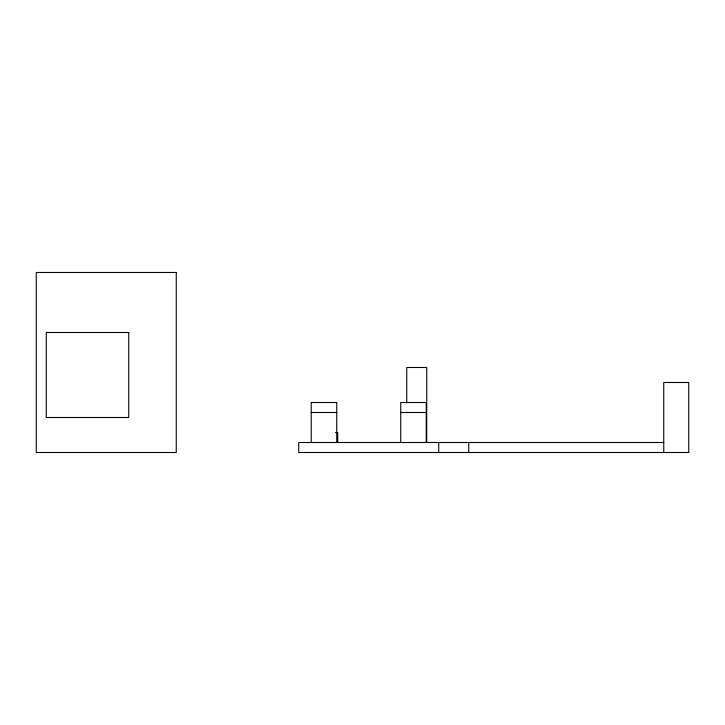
<?xml version="1.0" encoding="UTF-8"?>
<svg xmlns="http://www.w3.org/2000/svg" width="725" height="725" viewBox="0 0 725 725"><rect width="100%" height="100%" fill="white"/><g stroke="black" fill="none" stroke-linecap="round" stroke-linejoin="round"><path stroke-width="1.09" d="M311.233 412.507L336.735 412.507M400.735 412.507L426.237 412.507M335.512 432.508L337.732 432.508L337.732 442.504M663.747 442.504L298.727 442.504L298.727 452.509L688.75 452.509L688.75 382.501L663.747 382.501L663.747 452.509M468.74 442.504L468.74 452.509M438.734 442.504L438.734 452.509M426.735 442.504L426.735 367.502L406.734 367.502L406.734 402.882M426.237 442.504L426.237 402.502L400.735 402.502L400.735 442.504M336.735 442.504L336.735 402.502L311.233 402.502L311.233 442.504M176.257 272.491L36.25 272.491L36.25 452.509L176.257 452.509L176.257 272.491M128.751 332.494L46.255 332.494L46.255 417.5L128.751 417.5L128.751 332.494"/></g></svg>
